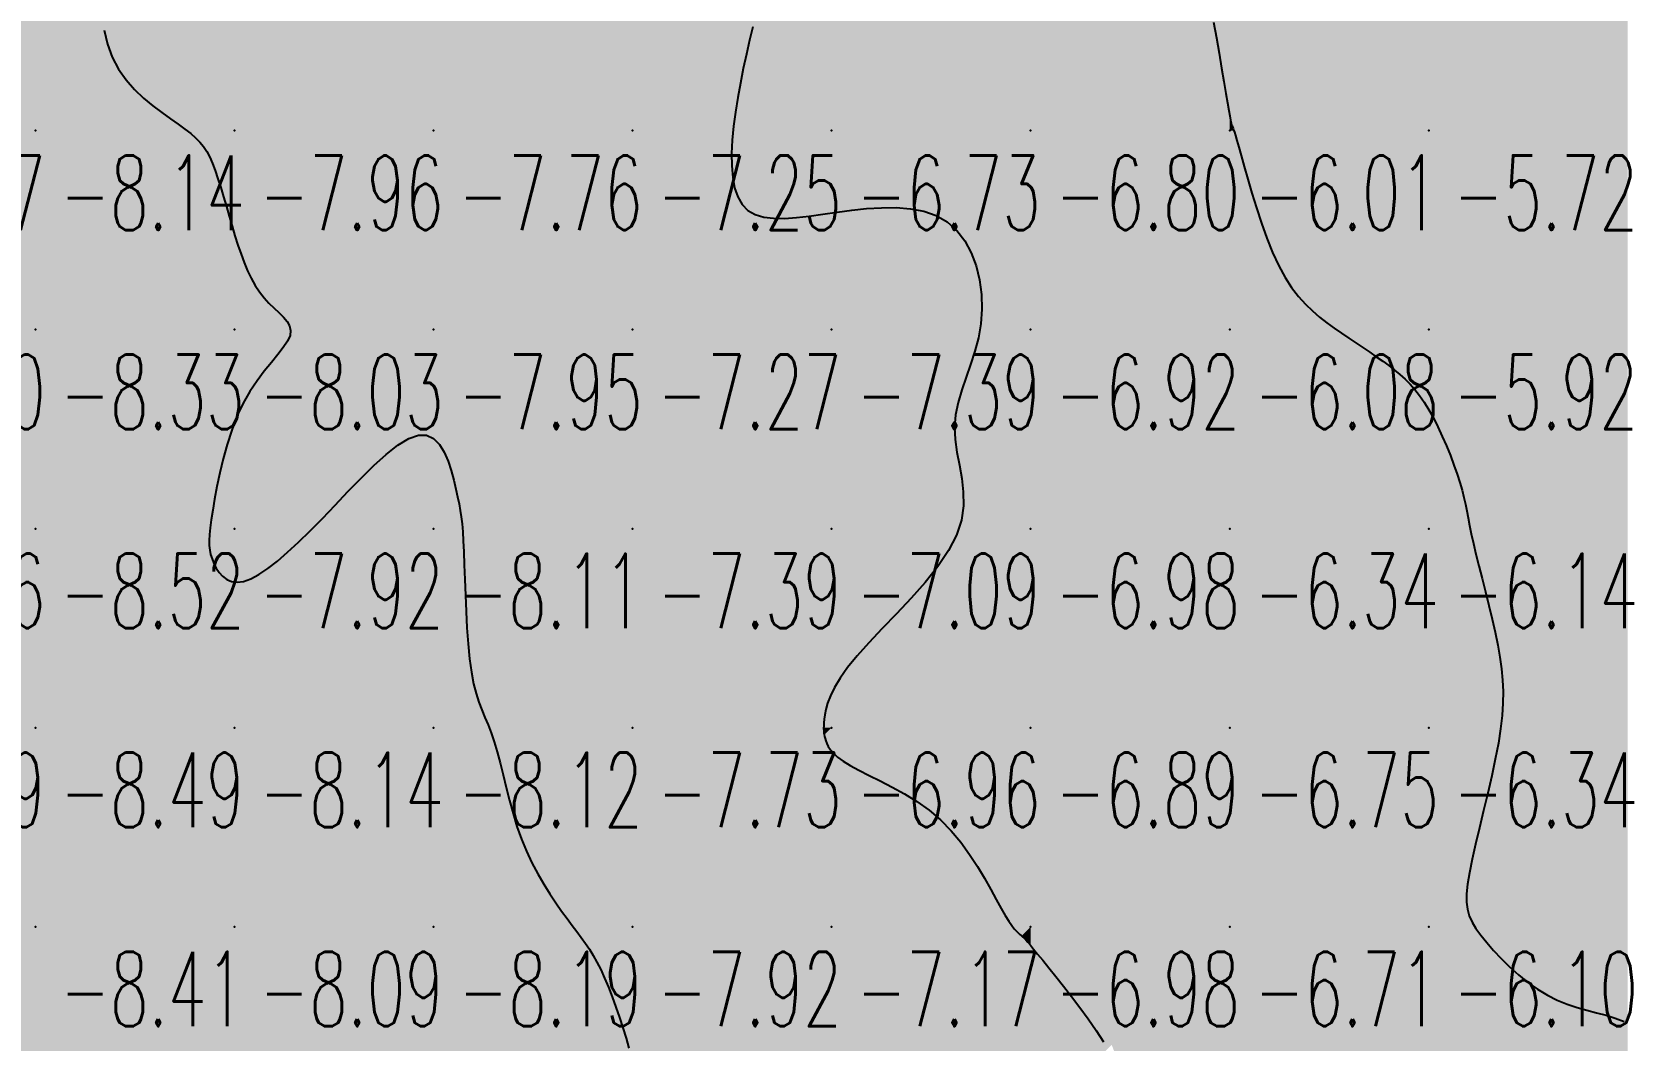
# Model space of a CAD drawing. Header units: millimetres. Extents: x 88261 to 90953, y 390274 to 392322.
# Drawn here: x 89830.1 to 89910.1, y 392011.5 to 392062.2 of the extents above; entities that cross this region are included whole.
import ezdxf
from ezdxf.enums import TextEntityAlignment as Align

# ---------------------------------------------------------------- set-up
doc = ezdxf.new("R2010")
doc.units = ezdxf.units.MM
doc.header["$LTSCALE"] = 25
for name, color, linetype in [('CN_03_00', 7, 'Continuous'), ('COTEAlt', 7, 'Continuous'), ('TN_COLORIAGE', 7, 'Continuous')]:
    doc.layers.add(name, color=color, linetype=linetype)
doc.styles.add('Simplex 1.0', font='Simplex.shx', dxfattribs={"width": 0.99, "height": 2.5})
doc.styles.get("Standard").update_dxf_attribs({"font": 'times.ttf'})

# ---------------------------------------------------------------- blocks, each defined once
blk = doc.blocks.new('COTE')
at = {"color": 0}
blk.add_point((0, 0), dxfattribs=at)
at = {"layer": 'COTEAlt'}
blk.add_attdef('ALT', text='', height=3.75, dxfattribs=at).set_placement((1.25, -1.25), align=Align.TOP_LEFT)

msp = doc.modelspace()

# ---------------------------------------------------------------- linework, layer by layer
at = {"layer": 'CN_03_00', "flags": 128}
for points, elevation in [([(89866.288, 392062.459), (89866.129, 392061.782), (89865.97, 392061.08), (89865.814, 392060.36), (89865.667, 392059.63), (89865.534, 392058.897), (89865.418, 392058.17), (89865.324, 392057.455), (89865.258, 392056.761), (89865.224, 392056.096), (89865.229, 392055.469), (89865.279, 392054.89), (89865.379, 392054.367), (89865.537, 392053.91), (89865.757, 392053.528), (89866.047, 392053.23), (89866.409, 392053.021), (89866.839, 392052.893), (89867.333, 392052.833), (89867.882, 392052.83), (89868.482, 392052.872), (89869.126, 392052.946), (89869.807, 392053.039), (89870.521, 392053.142), (89871.258, 392053.239), (89872.009, 392053.319), (89872.758, 392053.367), (89873.495, 392053.37), (89874.206, 392053.314), (89874.878, 392053.184), (89875.498, 392052.968), (89876.054, 392052.651), (89876.534, 392052.226), (89876.937, 392051.703), (89877.264, 392051.102), (89877.513, 392050.44), (89877.686, 392049.735), (89877.783, 392049.004), (89877.804, 392048.265), (89877.749, 392047.537), (89877.622, 392046.832), (89877.442, 392046.152), (89877.229, 392045.491), (89877.004, 392044.846), (89876.79, 392044.213), (89876.607, 392043.587), (89876.478, 392042.964), (89876.423, 392042.341), (89876.455, 392041.713), (89876.548, 392041.077), (89876.671, 392040.43), (89876.788, 392039.769), (89876.866, 392039.09), (89876.871, 392038.391), (89876.77, 392037.669), (89876.53, 392036.919), (89876.127, 392036.142), (89875.587, 392035.346), (89874.947, 392034.544), (89874.244, 392033.748), (89873.513, 392032.969), (89872.793, 392032.22), (89872.119, 392031.511), (89871.528, 392030.856), (89871.048, 392030.263), (89870.675, 392029.731), (89870.393, 392029.259), (89870.19, 392028.841), (89870.051, 392028.477), (89869.963, 392028.161), (89869.91, 392027.892), (89869.881, 392027.665), (89869.862, 392027.478), (89869.851, 392027.324), (89869.848, 392027.196), (89869.851, 392027.087), (89869.861, 392026.989), (89869.878, 392026.897), (89869.899, 392026.803), (89869.926, 392026.7), (89869.958, 392026.582), (89870.006, 392026.449), (89870.078, 392026.3), (89870.187, 392026.136), (89870.341, 392025.958), (89870.552, 392025.765), (89870.83, 392025.558), (89871.185, 392025.337), (89871.624, 392025.102), (89872.133, 392024.847), (89872.696, 392024.568), (89873.296, 392024.259), (89873.915, 392023.913), (89874.538, 392023.527), (89875.146, 392023.092), (89875.722, 392022.606), (89876.254, 392022.064), (89876.739, 392021.483), (89877.179, 392020.879), (89877.575, 392020.272), (89877.931, 392019.679), (89878.247, 392019.118), (89878.525, 392018.608), (89878.766, 392018.166), (89878.973, 392017.807), (89879.15, 392017.523), (89879.3, 392017.305), (89879.427, 392017.14), (89879.534, 392017.018), (89879.626, 392016.928), (89879.706, 392016.858), (89879.778, 392016.798), (89879.847, 392016.738), (89879.92, 392016.667), (89880.003, 392016.578), (89880.106, 392016.462), (89880.235, 392016.31), (89880.398, 392016.114), (89880.602, 392015.865), (89880.856, 392015.555), (89881.164, 392015.178), (89881.516, 392014.741), (89881.902, 392014.256), (89882.308, 392013.732), (89882.724, 392013.18), (89883.137, 392012.611), (89883.534, 392012.036), (89883.905, 392011.464)], -7), ([(89889.435, 392062.689), (89889.579, 392061.903), (89889.716, 392061.124), (89889.842, 392060.379), (89889.956, 392059.698), (89890.055, 392059.107), (89890.136, 392058.63), (89890.201, 392058.257), (89890.253, 392057.976), (89890.293, 392057.77), (89890.324, 392057.628), (89890.348, 392057.533), (89890.367, 392057.472), (89890.384, 392057.43), (89890.401, 392057.392), (89890.421, 392057.345), (89890.449, 392057.272), (89890.488, 392057.157), (89890.542, 392056.987), (89890.615, 392056.744), (89890.71, 392056.414), (89890.832, 392055.982), (89890.983, 392055.438), (89891.162, 392054.802), (89891.367, 392054.098), (89891.597, 392053.353), (89891.848, 392052.59), (89892.119, 392051.835), (89892.408, 392051.114), (89892.713, 392050.451), (89893.031, 392049.866), (89893.362, 392049.356), (89893.703, 392048.91), (89894.052, 392048.52), (89894.408, 392048.176), (89894.769, 392047.867), (89895.133, 392047.586), (89895.499, 392047.321), (89895.865, 392047.066), (89896.228, 392046.818), (89896.587, 392046.576), (89896.939, 392046.339), (89897.283, 392046.107), (89897.616, 392045.879), (89897.936, 392045.655), (89898.241, 392045.432), (89898.529, 392045.211), (89898.803, 392044.986), (89899.063, 392044.75), (89899.314, 392044.499), (89899.556, 392044.226), (89899.792, 392043.925), (89900.024, 392043.591), (89900.254, 392043.218), (89900.483, 392042.802), (89900.71, 392042.352), (89900.93, 392041.879), (89901.141, 392041.394), (89901.338, 392040.908), (89901.518, 392040.432), (89901.678, 392039.976), (89901.814, 392039.553), (89901.925, 392039.168), (89902.015, 392038.813), (89902.091, 392038.472), (89902.16, 392038.132), (89902.228, 392037.78), (89902.302, 392037.4), (89902.388, 392036.979), (89902.494, 392036.503), (89902.622, 392035.963), (89902.771, 392035.367), (89902.932, 392034.73), (89903.1, 392034.064), (89903.269, 392033.384), (89903.432, 392032.702), (89903.583, 392032.033), (89903.716, 392031.391), (89903.825, 392030.783), (89903.908, 392030.201), (89903.963, 392029.631), (89903.988, 392029.058), (89903.981, 392028.468), (89903.94, 392027.848), (89903.863, 392027.182), (89903.748, 392026.457), (89903.595, 392025.665), (89903.414, 392024.822), (89903.213, 392023.95), (89903.005, 392023.073), (89902.798, 392022.213), (89902.604, 392021.392), (89902.434, 392020.633), (89902.297, 392019.958), (89902.202, 392019.383), (89902.153, 392018.898), (89902.15, 392018.482), (89902.194, 392018.119), (89902.287, 392017.79), (89902.43, 392017.476), (89902.624, 392017.16), (89902.869, 392016.824), (89903.166, 392016.453), (89903.511, 392016.056), (89903.896, 392015.644), (89904.315, 392015.23), (89904.762, 392014.826), (89905.231, 392014.444), (89905.716, 392014.097), (89906.21, 392013.796), (89906.707, 392013.55), (89907.206, 392013.352), (89907.703, 392013.189), (89908.195, 392013.049), (89908.681, 392012.92), (89909.158, 392012.791), (89909.623, 392012.65), (89910.075, 392012.485)], -6), ([(89833.7, 392062.282), (89833.868, 392061.575), (89834.11, 392060.921), (89834.426, 392060.326), (89834.804, 392059.789), (89835.227, 392059.306), (89835.678, 392058.873), (89836.14, 392058.486), (89836.595, 392058.14), (89837.028, 392057.833), (89837.421, 392057.559), (89837.761, 392057.315), (89838.051, 392057.09), (89838.298, 392056.875), (89838.51, 392056.66), (89838.694, 392056.434), (89838.855, 392056.188), (89839.003, 392055.911), (89839.143, 392055.594), (89839.282, 392055.228), (89839.421, 392054.821), (89839.56, 392054.379), (89839.7, 392053.912), (89839.841, 392053.428), (89839.984, 392052.935), (89840.128, 392052.442), (89840.275, 392051.958), (89840.424, 392051.489), (89840.578, 392051.039), (89840.739, 392050.609), (89840.91, 392050.202), (89841.092, 392049.82), (89841.288, 392049.463), (89841.501, 392049.134), (89841.733, 392048.835), (89841.983, 392048.566), (89842.239, 392048.321), (89842.485, 392048.092), (89842.707, 392047.873), (89842.889, 392047.656), (89843.015, 392047.433), (89843.07, 392047.197), (89843.04, 392046.94), (89842.913, 392046.656), (89842.703, 392046.34), (89842.427, 392045.987), (89842.103, 392045.595), (89841.748, 392045.157), (89841.381, 392044.671), (89841.018, 392044.133), (89840.678, 392043.538), (89840.374, 392042.885), (89840.108, 392042.191), (89839.878, 392041.472), (89839.679, 392040.748), (89839.51, 392040.038), (89839.368, 392039.359), (89839.251, 392038.73), (89839.156, 392038.17), (89839.08, 392037.692), (89839.024, 392037.288), (89838.988, 392036.947), (89838.973, 392036.654), (89838.978, 392036.399), (89839.004, 392036.167), (89839.052, 392035.946), (89839.122, 392035.724), (89839.215, 392035.493), (89839.333, 392035.26), (89839.478, 392035.04), (89839.653, 392034.846), (89839.862, 392034.691), (89840.105, 392034.588), (89840.386, 392034.551), (89840.708, 392034.592), (89841.073, 392034.723), (89841.478, 392034.94), (89841.922, 392035.238), (89842.404, 392035.612), (89842.921, 392036.056), (89843.471, 392036.565), (89844.053, 392037.133), (89844.664, 392037.755), (89845.3, 392038.421), (89845.952, 392039.105), (89846.607, 392039.779), (89847.251, 392040.412), (89847.874, 392040.973), (89848.462, 392041.435), (89849.004, 392041.766), (89849.487, 392041.938), (89849.901, 392041.93), (89850.251, 392041.764), (89850.542, 392041.472), (89850.783, 392041.085), (89850.98, 392040.636), (89851.14, 392040.156), (89851.269, 392039.676), (89851.374, 392039.229), (89851.462, 392038.838), (89851.535, 392038.489), (89851.596, 392038.16), (89851.645, 392037.831), (89851.685, 392037.479), (89851.718, 392037.083), (89851.746, 392036.621), (89851.771, 392036.071), (89851.794, 392035.419), (89851.819, 392034.685), (89851.849, 392033.894), (89851.885, 392033.074), (89851.93, 392032.251), (89851.988, 392031.451), (89852.06, 392030.702), (89852.151, 392030.029), (89852.26, 392029.453), (89852.386, 392028.958), (89852.526, 392028.525), (89852.676, 392028.132), (89852.832, 392027.758), (89852.991, 392027.382), (89853.149, 392026.982), (89853.304, 392026.538), (89853.452, 392026.033), (89853.598, 392025.475), (89853.745, 392024.873), (89853.898, 392024.242), (89854.063, 392023.591), (89854.243, 392022.933), (89854.443, 392022.28), (89854.667, 392021.643), (89854.92, 392021.032), (89855.195, 392020.451), (89855.486, 392019.9), (89855.788, 392019.381), (89856.092, 392018.895), (89856.394, 392018.444), (89856.686, 392018.029), (89856.962, 392017.65), (89857.217, 392017.309), (89857.453, 392016.995), (89857.673, 392016.698), (89857.881, 392016.407), (89858.078, 392016.111), (89858.27, 392015.799), (89858.459, 392015.461), (89858.648, 392015.086), (89858.84, 392014.665), (89859.033, 392014.206), (89859.224, 392013.717), (89859.411, 392013.207), (89859.591, 392012.686), (89859.762, 392012.162), (89859.92, 392011.646), (89860.064, 392011.145)], -8)]:
    msp.add_lwpolyline(points, dxfattribs=dict(at, elevation=elevation))
at = {"layer": 'TN_COLORIAGE', "color": 171}
for points in [[(89820.249, 392057.239, -8.162), (89830.249, 392057.239, -8.162), (89830.249, 392067.239, -8.162)], [(89820.249, 392067.239, -8.162), (89820.249, 392057.239, -8.162), (89830.249, 392067.239, -8.162)], [(89830.249, 392067.239, -8), (89833.545, 392067.239, -8), (89830.249, 392057.239, -8), (89833.271, 392060.262, -8)], [(89833.271, 392060.262, -8.143), (89838.027, 392057.239, -8.143), (89830.249, 392057.239, -8.143)], [(89820.249, 392047.239, -8.143), (89830.249, 392047.239, -8.143), (89830.249, 392057.239, -8.143)], [(89820.249, 392057.239, -8.143), (89820.249, 392047.239, -8.143), (89830.249, 392057.239, -8.143)], [(89830.249, 392047.239, -8), (89839.146, 392056.136, -8), (89830.249, 392057.239, -8), (89838.027, 392057.239, -8)], [(89830.249, 392047.239, -8), (89839.146, 392056.136, -8), (89840.249, 392047.239, -8), (89840.249, 392051.778, -8)], [(89841.507, 392048.498, -8.034), (89840.249, 392051.778, -8.034), (89840.249, 392047.239, -8.034)], [(89841.507, 392048.498, -8.034), (89844.12, 392047.239, -8.034), (89840.249, 392047.239, -8.034)], [(89820.249, 392047.239, -8.329), (89820.249, 392037.239, -8.329), (89830.249, 392047.239, -8.329)], [(89820.249, 392037.239, -8.329), (89830.249, 392037.239, -8.329), (89830.249, 392047.239, -8.329)], [(89830.249, 392037.239, -8), (89838.951, 392037.239, -8), (89840.249, 392047.239, -8), (89840.249, 392044.187, -8)], [(89830.249, 392047.239, -8.034), (89830.249, 392037.239, -8.034), (89840.249, 392047.239, -8.034)], [(89840.249, 392044.187, -8.034), (89844.12, 392047.239, -8.034), (89840.249, 392047.239, -8.034)], [(89844.371, 392037.239, -8.11), (89850.249, 392043.961, -8.11), (89850.249, 392037.239, -8.11)], [(89851.553, 392038.544, -8.11), (89850.249, 392043.961, -8.11), (89850.249, 392037.239, -8.11)], [(89851.553, 392038.544, -8.11), (89851.784, 392037.239, -8.11), (89850.249, 392037.239, -8.11)], [(89820.249, 392027.239, -8.516), (89830.249, 392027.239, -8.516), (89830.249, 392037.239, -8.516)], [(89820.249, 392037.239, -8.516), (89820.249, 392027.239, -8.516), (89830.249, 392037.239, -8.516)], [(89830.249, 392037.239, -8), (89838.951, 392037.239, -8), (89830.249, 392027.239, -8), (89838.883, 392035.874, -8)], [(89840.249, 392027.239, -8.11), (89850.249, 392027.239, -8.11), (89850.249, 392037.239, -8.11)], [(89840.249, 392027.239, -8), (89840.249, 392033.61, -8), (89850.249, 392037.239, -8), (89844.371, 392037.239, -8)], [(89850.249, 392027.239, -8), (89851.934, 392028.924, -8), (89850.249, 392037.239, -8), (89851.784, 392037.239, -8)], [(89830.249, 392027.239, -8), (89838.883, 392035.874, -8), (89840.249, 392027.239, -8), (89840.249, 392033.61, -8)], [(89851.934, 392028.924, -8.123), (89853.384, 392027.239, -8.123), (89850.249, 392027.239, -8.123)], [(89820.249, 392024.692, -8.487), (89824.053, 392021.043, -8.487), (89820.249, 392027.239, -8.487), (89830.249, 392027.239, -8.487)], [(89824.053, 392021.043, -8.407), (89823.716, 392017.239, -8.407), (89830.249, 392027.239, -8.407), (89830.249, 392017.239, -8.407)], [(89830.249, 392027.239, -8.135), (89830.249, 392017.239, -8.135), (89840.249, 392027.239, -8.135)], [(89830.249, 392017.239, -8.135), (89840.249, 392017.239, -8.135), (89840.249, 392027.239, -8.135)], [(89840.249, 392027.239, -8.123), (89840.249, 392017.239, -8.123), (89850.249, 392027.239, -8.123)], [(89840.249, 392017.239, -8.123), (89850.249, 392017.239, -8.123), (89850.249, 392027.239, -8.123)], [(89850.249, 392017.239, -8), (89854.355, 392021.345, -8), (89850.249, 392027.239, -8), (89853.384, 392027.239, -8)], [(89854.355, 392021.345, -8.187), (89857.203, 392017.239, -8.187), (89850.249, 392017.239, -8.187)], [(89823.716, 392017.239, -8.407), (89824.786, 392011.777, -8.407), (89830.249, 392017.239, -8.407)], [(89825.845, 392007.239, -8.407), (89824.786, 392011.777, -8.407), (89830.249, 392007.239, -8.407), (89830.249, 392017.239, -8.407)], [(89830.249, 392007.239, -8.094), (89840.249, 392007.239, -8.094), (89840.249, 392017.239, -8.094)], [(89830.249, 392017.239, -8.094), (89830.249, 392007.239, -8.094), (89840.249, 392017.239, -8.094)], [(89840.249, 392017.239, -8.187), (89840.249, 392007.239, -8.187), (89850.249, 392017.239, -8.187)], [(89840.249, 392007.239, -8.187), (89850.249, 392007.239, -8.187), (89850.249, 392017.239, -8.187)], [(89850.249, 392007.239, -8), (89858.609, 392015.6, -8), (89850.249, 392017.239, -8), (89857.203, 392017.239, -8)], [(89850.249, 392007.239, -8), (89858.609, 392015.6, -8), (89860.249, 392007.239, -8), (89860.249, 392010.876, -8)]]:
    msp.add_solid(points, dxfattribs=at)
at = {"layer": 'TN_COLORIAGE', "color": 161}
for points in [[(89838.027, 392057.239, -7.671), (89833.271, 392060.262, -7.671), (89840.249, 392057.239, -7.671), (89840.249, 392067.239, -7.671)], [(89833.271, 392060.262, -7.671), (89833.545, 392067.239, -7.671), (89840.249, 392067.239, -7.671)], [(89840.249, 392067.239, -7.334), (89840.249, 392057.239, -7.334), (89850.249, 392067.239, -7.334)], [(89840.249, 392057.239, -7.334), (89850.249, 392057.239, -7.334), (89850.249, 392067.239, -7.334)], [(89850.249, 392057.239, -7.372), (89860.249, 392057.239, -7.372), (89860.249, 392067.239, -7.372)], [(89850.249, 392067.239, -7.372), (89850.249, 392057.239, -7.372), (89860.249, 392067.239, -7.372)], [(89860.249, 392067.239, -7), (89867.443, 392067.239, -7), (89860.249, 392057.239, -7), (89866.544, 392063.534, -7)], [(89865.038, 392057.239, -7.246), (89866.544, 392063.534, -7.246), (89860.249, 392057.239, -7.246)], [(89838.027, 392057.239, -7.959), (89839.146, 392056.136, -7.959), (89840.249, 392057.239, -7.959)], [(89840.249, 392051.778, -7.959), (89839.146, 392056.136, -7.959), (89840.249, 392057.239, -7.959)], [(89840.249, 392051.778, -7.765), (89841.507, 392048.498, -7.765), (89840.249, 392057.239, -7.765), (89850.249, 392057.239, -7.765)], [(89844.12, 392047.239, -7.765), (89841.507, 392048.498, -7.765), (89850.249, 392047.239, -7.765), (89850.249, 392057.239, -7.765)], [(89850.249, 392057.239, -7.246), (89850.249, 392047.239, -7.246), (89860.249, 392057.239, -7.246)], [(89850.249, 392047.239, -7.246), (89860.249, 392047.239, -7.246), (89860.249, 392057.239, -7.246)], [(89860.249, 392047.239, -7), (89865.248, 392052.239, -7), (89860.249, 392057.239, -7), (89865.038, 392057.239, -7)], [(89876.881, 392053.871, -7.393), (89878.553, 392047.239, -7.393), (89870.249, 392047.239, -7.393)], [(89870.249, 392053.185, -7.393), (89876.881, 392053.871, -7.393), (89870.249, 392047.239, -7.393)], [(89870.249, 392047.239, -7), (89870.249, 392053.185, -7), (89860.249, 392047.239, -7), (89865.248, 392052.239, -7)], [(89850.249, 392043.961, -7.923), (89844.371, 392037.239, -7.923), (89850.249, 392047.239, -7.923), (89840.249, 392037.239, -7.923)], [(89844.12, 392047.239, -7.923), (89840.249, 392044.187, -7.923), (89850.249, 392047.239, -7.923), (89840.249, 392037.239, -7.923)], [(89850.249, 392043.961, -7.268), (89851.553, 392038.544, -7.268), (89850.249, 392047.239, -7.268), (89860.249, 392047.239, -7.268)], [(89851.784, 392037.239, -7.268), (89851.553, 392038.544, -7.268), (89860.249, 392037.239, -7.268), (89860.249, 392047.239, -7.268)], [(89860.249, 392037.239, -7.393), (89870.249, 392037.239, -7.393), (89870.249, 392047.239, -7.393)], [(89860.249, 392047.239, -7.393), (89860.249, 392037.239, -7.393), (89870.249, 392047.239, -7.393)], [(89870.249, 392047.239, -7), (89878.553, 392047.239, -7), (89870.249, 392037.239, -7), (89875.401, 392042.391, -7)], [(89840.249, 392044.187, -7.923), (89838.951, 392037.239, -7.923), (89840.249, 392037.239, -7.923)], [(89875.401, 392042.391, -7.085), (89878.382, 392037.239, -7.085), (89870.249, 392037.239, -7.085)], [(89840.249, 392033.61, -7.923), (89838.883, 392035.874, -7.923), (89840.249, 392037.239, -7.923)], [(89838.883, 392035.874, -7.923), (89838.951, 392037.239, -7.923), (89840.249, 392037.239, -7.923)], [(89844.371, 392037.239, -7.923), (89840.249, 392033.61, -7.923), (89840.249, 392037.239, -7.923)], [(89851.784, 392037.239, -7.395), (89851.934, 392028.924, -7.395), (89860.249, 392037.239, -7.395)], [(89853.384, 392027.239, -7.395), (89851.934, 392028.924, -7.395), (89860.249, 392027.239, -7.395), (89860.249, 392037.239, -7.395)], [(89860.249, 392037.239, -7.085), (89860.249, 392027.239, -7.085), (89870.249, 392037.239, -7.085)], [(89860.249, 392027.239, -7), (89869.789, 392027.239, -7), (89870.249, 392037.239, -7), (89870.249, 392030.164, -7)], [(89870.249, 392030.164, -7.085), (89878.382, 392037.239, -7.085), (89870.249, 392037.239, -7.085)], [(89853.384, 392027.239, -7.731), (89854.355, 392021.345, -7.731), (89860.249, 392027.239, -7.731)], [(89857.203, 392017.239, -7.731), (89854.355, 392021.345, -7.731), (89860.249, 392017.239, -7.731), (89860.249, 392027.239, -7.731)], [(89860.249, 392017.239, -7), (89869.879, 392026.87, -7), (89860.249, 392027.239, -7), (89869.789, 392027.239, -7)], [(89860.249, 392017.239, -7), (89869.879, 392026.87, -7), (89870.249, 392017.239, -7), (89870.249, 392025.481, -7)], [(89876.237, 392023.228, -7.165), (89870.249, 392025.481, -7.165), (89870.249, 392017.239, -7.165)], [(89876.237, 392023.228, -7.165), (89879.134, 392017.239, -7.165), (89870.249, 392017.239, -7.165)], [(89857.203, 392017.239, -7.918), (89858.609, 392015.6, -7.918), (89860.249, 392017.239, -7.918)], [(89860.249, 392010.876, -7.918), (89858.609, 392015.6, -7.918), (89860.249, 392017.239, -7.918)], [(89860.249, 392010.876, -7.165), (89860.78, 392007.771, -7.165), (89860.249, 392017.239, -7.165), (89870.249, 392017.239, -7.165)], [(89861.053, 392007.239, -7.165), (89860.78, 392007.771, -7.165), (89870.249, 392007.239, -7.165), (89870.249, 392017.239, -7.165)], [(89870.249, 392007.239, -7), (89879.822, 392016.812, -7), (89870.249, 392017.239, -7), (89879.134, 392017.239, -7)], [(89870.249, 392007.239, -7), (89879.822, 392016.812, -7), (89880.249, 392007.239, -7), (89880.249, 392016.302, -7)], [(89884.32, 392011.311, -7.2), (89880.249, 392016.302, -7.2), (89880.249, 392007.239, -7.2)]]:
    msp.add_solid(points, dxfattribs=at)
at = {"layer": 'TN_COLORIAGE', "color": 151}
for points in [[(89866.544, 392063.534, -6.732), (89865.038, 392057.239, -6.732), (89870.249, 392067.239, -6.732), (89870.249, 392057.239, -6.732)], [(89870.249, 392057.239, -6.385), (89880.249, 392057.239, -6.385), (89880.249, 392067.239, -6.385)], [(89870.249, 392067.239, -6.385), (89870.249, 392057.239, -6.385), (89880.249, 392067.239, -6.385)], [(89880.249, 392057.239, -6), (89888.948, 392065.938, -6), (89880.249, 392067.239, -6), (89887.877, 392067.239, -6)], [(89880.249, 392057.239, -6), (89888.948, 392065.938, -6), (89890.249, 392057.239, -6), (89890.249, 392057.832, -6)], [(89890.386, 392057.376, -6.008), (89890.249, 392057.832, -6.008), (89890.249, 392057.239, -6.008)], [(89865.038, 392057.239, -6.732), (89865.248, 392052.239, -6.732), (89870.249, 392057.239, -6.732)], [(89865.248, 392052.239, -6.732), (89870.249, 392053.185, -6.732), (89870.249, 392057.239, -6.732)], [(89876.881, 392053.871, -6.732), (89870.249, 392053.185, -6.732), (89880.249, 392057.239, -6.732), (89870.249, 392057.239, -6.732)], [(89878.553, 392047.239, -6.8), (89876.881, 392053.871, -6.8), (89880.249, 392047.239, -6.8), (89880.249, 392057.239, -6.8)], [(89880.249, 392047.239, -6.008), (89890.249, 392047.239, -6.008), (89890.249, 392057.239, -6.008)], [(89880.249, 392057.239, -6.008), (89880.249, 392047.239, -6.008), (89890.249, 392057.239, -6.008)], [(89890.386, 392057.376, -6.008), (89890.51, 392057.239, -6.008), (89890.249, 392057.239, -6.008)], [(89890.249, 392047.239, -6), (89892.566, 392049.557, -6), (89890.249, 392057.239, -6), (89890.51, 392057.239, -6)], [(89892.566, 392049.557, -6.085), (89895.501, 392047.239, -6.085), (89890.249, 392047.239, -6.085)], [(89878.382, 392037.239, -6.92), (89875.401, 392042.391, -6.92), (89880.249, 392037.239, -6.92), (89880.249, 392047.239, -6.92)], [(89875.401, 392042.391, -6.92), (89878.553, 392047.239, -6.92), (89880.249, 392047.239, -6.92)], [(89880.249, 392047.239, -6.085), (89880.249, 392037.239, -6.085), (89890.249, 392047.239, -6.085)], [(89880.249, 392037.239, -6.085), (89890.249, 392037.239, -6.085), (89890.249, 392047.239, -6.085)], [(89890.249, 392037.239, -6), (89898.423, 392045.414, -6), (89890.249, 392047.239, -6), (89895.501, 392047.239, -6)], [(89890.249, 392037.239, -6), (89898.423, 392045.414, -6), (89900.249, 392037.239, -6), (89900.249, 392043.7, -6)], [(89902.104, 392039.095, -6.14), (89900.249, 392043.7, -6.14), (89900.249, 392037.239, -6.14)], [(89902.104, 392039.095, -6.14), (89902.22, 392037.239, -6.14), (89900.249, 392037.239, -6.14)], [(89878.382, 392037.239, -6.965), (89870.249, 392030.164, -6.965), (89880.249, 392037.239, -6.965), (89870.249, 392027.239, -6.965)], [(89870.249, 392027.239, -6.98), (89880.249, 392027.239, -6.98), (89880.249, 392037.239, -6.98)], [(89880.249, 392037.239, -6.343), (89880.249, 392027.239, -6.343), (89890.249, 392037.239, -6.343)], [(89880.249, 392027.239, -6.343), (89890.249, 392027.239, -6.343), (89890.249, 392037.239, -6.343)], [(89890.249, 392037.239, -6.14), (89890.249, 392027.239, -6.14), (89900.249, 392037.239, -6.14)], [(89890.249, 392027.239, -6.14), (89900.249, 392027.239, -6.14), (89900.249, 392037.239, -6.14)], [(89900.249, 392027.239, -6), (89903.976, 392030.966, -6), (89900.249, 392037.239, -6), (89902.22, 392037.239, -6)], [(89903.976, 392030.966, -6.339), (89904.171, 392027.239, -6.339), (89900.249, 392027.239, -6.339)], [(89870.249, 392030.164, -6.965), (89869.789, 392027.239, -6.965), (89870.249, 392027.239, -6.965)], [(89869.789, 392027.239, -6.965), (89869.879, 392026.87, -6.965), (89870.249, 392027.239, -6.965)], [(89870.249, 392025.481, -6.965), (89869.879, 392026.87, -6.965), (89870.249, 392027.239, -6.965)], [(89870.249, 392025.481, -6.889), (89876.237, 392023.228, -6.889), (89870.249, 392027.239, -6.889), (89880.249, 392027.239, -6.889)], [(89879.134, 392017.239, -6.889), (89876.237, 392023.228, -6.889), (89880.249, 392017.239, -6.889), (89880.249, 392027.239, -6.889)], [(89880.249, 392027.239, -6.753), (89880.249, 392017.239, -6.753), (89890.249, 392027.239, -6.753)], [(89880.249, 392017.239, -6.753), (89890.249, 392017.239, -6.753), (89890.249, 392027.239, -6.753)], [(89890.249, 392027.239, -6.339), (89890.249, 392017.239, -6.339), (89900.249, 392027.239, -6.339)], [(89890.249, 392017.239, -6.339), (89900.249, 392017.239, -6.339), (89900.249, 392027.239, -6.339)], [(89900.249, 392027.239, -6), (89904.171, 392027.239, -6), (89900.249, 392017.239, -6), (89901.827, 392018.817, -6)], [(89901.827, 392018.817, -6.098), (89902.303, 392017.239, -6.098), (89900.249, 392017.239, -6.098)], [(89879.134, 392017.239, -6.979), (89879.822, 392016.812, -6.979), (89880.249, 392017.239, -6.979)], [(89880.249, 392016.302, -6.979), (89879.822, 392016.812, -6.979), (89880.249, 392017.239, -6.979)], [(89880.249, 392016.302, -6.708), (89884.32, 392011.311, -6.708), (89880.249, 392017.239, -6.708), (89890.249, 392017.239, -6.708)], [(89885.899, 392007.239, -6.708), (89884.32, 392011.311, -6.708), (89890.249, 392007.239, -6.708), (89890.249, 392017.239, -6.708)], [(89890.249, 392017.239, -6.098), (89890.249, 392007.239, -6.098), (89900.249, 392017.239, -6.098)], [(89890.249, 392007.239, -6.098), (89900.249, 392007.239, -6.098), (89900.249, 392017.239, -6.098)], [(89900.249, 392007.239, -6), (89906.177, 392013.167, -6), (89900.249, 392017.239, -6), (89902.303, 392017.239, -6)], [(89900.249, 392007.239, -6), (89906.177, 392013.167, -6), (89910.249, 392007.239, -6), (89910.249, 392012.868, -6)]]:
    msp.add_solid(points, dxfattribs=at)
at = {"layer": 'TN_COLORIAGE', "color": 141}
for points in [[(89890.249, 392057.832, -5.88), (89888.948, 392065.938, -5.88), (89890.249, 392067.239, -5.88)], [(89890.249, 392057.832, -5.457), (89890.386, 392057.376, -5.457), (89890.249, 392067.239, -5.457), (89900.249, 392067.239, -5.457)], [(89890.51, 392057.239, -5.457), (89890.386, 392057.376, -5.457), (89900.249, 392057.239, -5.457), (89900.249, 392067.239, -5.457)], [(89900.249, 392057.239, -5.018), (89910.249, 392057.239, -5.018), (89910.249, 392067.239, -5.018)], [(89900.249, 392067.239, -5.018), (89900.249, 392057.239, -5.018), (89910.249, 392067.239, -5.018)], [(89890.51, 392057.239, -5.719), (89892.566, 392049.557, -5.719), (89900.249, 392057.239, -5.719)], [(89895.501, 392047.239, -5.719), (89892.566, 392049.557, -5.719), (89900.249, 392047.239, -5.719), (89900.249, 392057.239, -5.719)], [(89900.249, 392047.239, -5.568), (89910.249, 392047.239, -5.568), (89910.249, 392057.239, -5.568)], [(89900.249, 392057.239, -5.568), (89900.249, 392047.239, -5.568), (89910.249, 392057.239, -5.568)], [(89895.501, 392047.239, -5.923), (89898.423, 392045.414, -5.923), (89900.249, 392047.239, -5.923)], [(89900.249, 392043.7, -5.923), (89898.423, 392045.414, -5.923), (89900.249, 392047.239, -5.923)], [(89900.249, 392043.7, -5.385), (89902.104, 392039.095, -5.385), (89900.249, 392047.239, -5.385), (89910.249, 392047.239, -5.385)], [(89902.22, 392037.239, -5.385), (89902.104, 392039.095, -5.385), (89910.249, 392037.239, -5.385), (89910.249, 392047.239, -5.385)], [(89902.22, 392037.239, -5.43), (89903.976, 392030.966, -5.43), (89910.249, 392037.239, -5.43)], [(89904.171, 392027.239, -5.43), (89903.976, 392030.966, -5.43), (89910.249, 392027.239, -5.43), (89910.249, 392037.239, -5.43)], [(89901.827, 392018.817, -5.475), (89904.171, 392027.239, -5.475), (89910.249, 392027.239, -5.475)], [(89902.303, 392017.239, -5.475), (89901.827, 392018.817, -5.475), (89910.249, 392017.239, -5.475), (89910.249, 392027.239, -5.475)], [(89902.303, 392017.239, -5.62), (89906.177, 392013.167, -5.62), (89910.249, 392017.239, -5.62)], [(89910.249, 392012.868, -5.62), (89906.177, 392013.167, -5.62), (89910.249, 392017.239, -5.62)]]:
    msp.add_solid(points, dxfattribs=at)

# ---------------------------------------------------------------- block references
at = {"layer": 'COTEAlt'}
ref = msp.add_blockref('COTE', (89820.249, 392057.239), dxfattribs=at)
ref.add_attrib('ALT', '-8.47', dxfattribs={"height": 3.75, "style": 'Simplex 1.0', "width": 0.6}).set_placement((89821.499, 392055.989), align=Align.TOP_LEFT)
ref = msp.add_blockref('COTE', (89830.249, 392057.239), dxfattribs=at)
ref.add_attrib('ALT', '-8.14', dxfattribs={"height": 3.75, "style": 'Simplex 1.0', "width": 0.6}).set_placement((89831.499, 392055.989), align=Align.TOP_LEFT)
ref = msp.add_blockref('COTE', (89840.249, 392057.239), dxfattribs=at)
ref.add_attrib('ALT', '-7.96', dxfattribs={"height": 3.75, "style": 'Simplex 1.0', "width": 0.6}).set_placement((89841.499, 392055.989), align=Align.TOP_LEFT)
ref = msp.add_blockref('COTE', (89850.249, 392057.239), dxfattribs=at)
ref.add_attrib('ALT', '-7.76', dxfattribs={"height": 3.75, "style": 'Simplex 1.0', "width": 0.6}).set_placement((89851.499, 392055.989), align=Align.TOP_LEFT)
ref = msp.add_blockref('COTE', (89860.249, 392057.239), dxfattribs=at)
ref.add_attrib('ALT', '-7.25', dxfattribs={"height": 3.75, "style": 'Simplex 1.0', "width": 0.6}).set_placement((89861.499, 392055.989), align=Align.TOP_LEFT)
ref = msp.add_blockref('COTE', (89870.249, 392057.239), dxfattribs=at)
ref.add_attrib('ALT', '-6.73', dxfattribs={"height": 3.75, "style": 'Simplex 1.0', "width": 0.6}).set_placement((89871.499, 392055.989), align=Align.TOP_LEFT)
ref = msp.add_blockref('COTE', (89880.249, 392057.239), dxfattribs=at)
ref.add_attrib('ALT', '-6.80', dxfattribs={"height": 3.75, "style": 'Simplex 1.0', "width": 0.6}).set_placement((89881.499, 392055.989), align=Align.TOP_LEFT)
ref = msp.add_blockref('COTE', (89890.249, 392057.239), dxfattribs=at)
ref.add_attrib('ALT', '-6.01', dxfattribs={"height": 3.75, "style": 'Simplex 1.0', "width": 0.6}).set_placement((89891.499, 392055.989), align=Align.TOP_LEFT)
ref = msp.add_blockref('COTE', (89900.249, 392057.239), dxfattribs=at)
ref.add_attrib('ALT', '-5.72', dxfattribs={"height": 3.75, "style": 'Simplex 1.0', "width": 0.6}).set_placement((89901.499, 392055.989), align=Align.TOP_LEFT)
ref = msp.add_blockref('COTE', (89820.249, 392047.239), dxfattribs=at)
ref.add_attrib('ALT', '-8.80', dxfattribs={"height": 3.75, "style": 'Simplex 1.0', "width": 0.6}).set_placement((89821.499, 392045.989), align=Align.TOP_LEFT)
ref = msp.add_blockref('COTE', (89830.249, 392047.239), dxfattribs=at)
ref.add_attrib('ALT', '-8.33', dxfattribs={"height": 3.75, "style": 'Simplex 1.0', "width": 0.6}).set_placement((89831.499, 392045.989), align=Align.TOP_LEFT)
ref = msp.add_blockref('COTE', (89840.249, 392047.239), dxfattribs=at)
ref.add_attrib('ALT', '-8.03', dxfattribs={"height": 3.75, "style": 'Simplex 1.0', "width": 0.6}).set_placement((89841.499, 392045.989), align=Align.TOP_LEFT)
ref = msp.add_blockref('COTE', (89850.249, 392047.239), dxfattribs=at)
ref.add_attrib('ALT', '-7.95', dxfattribs={"height": 3.75, "style": 'Simplex 1.0', "width": 0.6}).set_placement((89851.499, 392045.989), align=Align.TOP_LEFT)
ref = msp.add_blockref('COTE', (89860.249, 392047.239), dxfattribs=at)
ref.add_attrib('ALT', '-7.27', dxfattribs={"height": 3.75, "style": 'Simplex 1.0', "width": 0.6}).set_placement((89861.499, 392045.989), align=Align.TOP_LEFT)
ref = msp.add_blockref('COTE', (89870.249, 392047.239), dxfattribs=at)
ref.add_attrib('ALT', '-7.39', dxfattribs={"height": 3.75, "style": 'Simplex 1.0', "width": 0.6}).set_placement((89871.499, 392045.989), align=Align.TOP_LEFT)
ref = msp.add_blockref('COTE', (89880.249, 392047.239), dxfattribs=at)
ref.add_attrib('ALT', '-6.92', dxfattribs={"height": 3.75, "style": 'Simplex 1.0', "width": 0.6}).set_placement((89881.499, 392045.989), align=Align.TOP_LEFT)
ref = msp.add_blockref('COTE', (89890.249, 392047.239), dxfattribs=at)
ref.add_attrib('ALT', '-6.08', dxfattribs={"height": 3.75, "style": 'Simplex 1.0', "width": 0.6}).set_placement((89891.499, 392045.989), align=Align.TOP_LEFT)
ref = msp.add_blockref('COTE', (89900.249, 392047.239), dxfattribs=at)
ref.add_attrib('ALT', '-5.92', dxfattribs={"height": 3.75, "style": 'Simplex 1.0', "width": 0.6}).set_placement((89901.499, 392045.989), align=Align.TOP_LEFT)
ref = msp.add_blockref('COTE', (89820.249, 392037.239), dxfattribs=at)
ref.add_attrib('ALT', '-8.76', dxfattribs={"height": 3.75, "style": 'Simplex 1.0', "width": 0.6}).set_placement((89821.499, 392035.989), align=Align.TOP_LEFT)
ref = msp.add_blockref('COTE', (89830.249, 392037.239), dxfattribs=at)
ref.add_attrib('ALT', '-8.52', dxfattribs={"height": 3.75, "style": 'Simplex 1.0', "width": 0.6}).set_placement((89831.499, 392035.989), align=Align.TOP_LEFT)
ref = msp.add_blockref('COTE', (89840.249, 392037.239), dxfattribs=at)
ref.add_attrib('ALT', '-7.92', dxfattribs={"height": 3.75, "style": 'Simplex 1.0', "width": 0.6}).set_placement((89841.499, 392035.989), align=Align.TOP_LEFT)
ref = msp.add_blockref('COTE', (89850.249, 392037.239), dxfattribs=at)
ref.add_attrib('ALT', '-8.11', dxfattribs={"height": 3.75, "style": 'Simplex 1.0', "width": 0.6}).set_placement((89851.499, 392035.989), align=Align.TOP_LEFT)
ref = msp.add_blockref('COTE', (89860.249, 392037.239), dxfattribs=at)
ref.add_attrib('ALT', '-7.39', dxfattribs={"height": 3.75, "style": 'Simplex 1.0', "width": 0.6}).set_placement((89861.499, 392035.989), align=Align.TOP_LEFT)
ref = msp.add_blockref('COTE', (89870.249, 392037.239), dxfattribs=at)
ref.add_attrib('ALT', '-7.09', dxfattribs={"height": 3.75, "style": 'Simplex 1.0', "width": 0.6}).set_placement((89871.499, 392035.989), align=Align.TOP_LEFT)
ref = msp.add_blockref('COTE', (89880.249, 392037.239), dxfattribs=at)
ref.add_attrib('ALT', '-6.98', dxfattribs={"height": 3.75, "style": 'Simplex 1.0', "width": 0.6}).set_placement((89881.499, 392035.989), align=Align.TOP_LEFT)
ref = msp.add_blockref('COTE', (89890.249, 392037.239), dxfattribs=at)
ref.add_attrib('ALT', '-6.34', dxfattribs={"height": 3.75, "style": 'Simplex 1.0', "width": 0.6}).set_placement((89891.499, 392035.989), align=Align.TOP_LEFT)
ref = msp.add_blockref('COTE', (89900.249, 392037.239), dxfattribs=at)
ref.add_attrib('ALT', '-6.14', dxfattribs={"height": 3.75, "style": 'Simplex 1.0', "width": 0.6}).set_placement((89901.499, 392035.989), align=Align.TOP_LEFT)
ref = msp.add_blockref('COTE', (89820.249, 392027.239), dxfattribs=at)
ref.add_attrib('ALT', '-8.89', dxfattribs={"height": 3.75, "style": 'Simplex 1.0', "width": 0.6}).set_placement((89821.499, 392025.989), align=Align.TOP_LEFT)
ref = msp.add_blockref('COTE', (89830.249, 392027.239), dxfattribs=at)
ref.add_attrib('ALT', '-8.49', dxfattribs={"height": 3.75, "style": 'Simplex 1.0', "width": 0.6}).set_placement((89831.499, 392025.989), align=Align.TOP_LEFT)
ref = msp.add_blockref('COTE', (89840.249, 392027.239), dxfattribs=at)
ref.add_attrib('ALT', '-8.14', dxfattribs={"height": 3.75, "style": 'Simplex 1.0', "width": 0.6}).set_placement((89841.499, 392025.989), align=Align.TOP_LEFT)
ref = msp.add_blockref('COTE', (89850.249, 392027.239), dxfattribs=at)
ref.add_attrib('ALT', '-8.12', dxfattribs={"height": 3.75, "style": 'Simplex 1.0', "width": 0.6}).set_placement((89851.499, 392025.989), align=Align.TOP_LEFT)
ref = msp.add_blockref('COTE', (89860.249, 392027.239), dxfattribs=at)
ref.add_attrib('ALT', '-7.73', dxfattribs={"height": 3.75, "style": 'Simplex 1.0', "width": 0.6}).set_placement((89861.499, 392025.989), align=Align.TOP_LEFT)
ref = msp.add_blockref('COTE', (89870.249, 392027.239), dxfattribs=at)
ref.add_attrib('ALT', '-6.96', dxfattribs={"height": 3.75, "style": 'Simplex 1.0', "width": 0.6}).set_placement((89871.499, 392025.989), align=Align.TOP_LEFT)
ref = msp.add_blockref('COTE', (89880.249, 392027.239), dxfattribs=at)
ref.add_attrib('ALT', '-6.89', dxfattribs={"height": 3.75, "style": 'Simplex 1.0', "width": 0.6}).set_placement((89881.499, 392025.989), align=Align.TOP_LEFT)
ref = msp.add_blockref('COTE', (89890.249, 392027.239), dxfattribs=at)
ref.add_attrib('ALT', '-6.75', dxfattribs={"height": 3.75, "style": 'Simplex 1.0', "width": 0.6}).set_placement((89891.499, 392025.989), align=Align.TOP_LEFT)
ref = msp.add_blockref('COTE', (89900.249, 392027.239), dxfattribs=at)
ref.add_attrib('ALT', '-6.34', dxfattribs={"height": 3.75, "style": 'Simplex 1.0', "width": 0.6}).set_placement((89901.499, 392025.989), align=Align.TOP_LEFT)
ref = msp.add_blockref('COTE', (89830.249, 392017.239), dxfattribs=at)
ref.add_attrib('ALT', '-8.41', dxfattribs={"height": 3.75, "style": 'Simplex 1.0', "width": 0.6}).set_placement((89831.499, 392015.989), align=Align.TOP_LEFT)
ref = msp.add_blockref('COTE', (89840.249, 392017.239), dxfattribs=at)
ref.add_attrib('ALT', '-8.09', dxfattribs={"height": 3.75, "style": 'Simplex 1.0', "width": 0.6}).set_placement((89841.499, 392015.989), align=Align.TOP_LEFT)
ref = msp.add_blockref('COTE', (89850.249, 392017.239), dxfattribs=at)
ref.add_attrib('ALT', '-8.19', dxfattribs={"height": 3.75, "style": 'Simplex 1.0', "width": 0.6}).set_placement((89851.499, 392015.989), align=Align.TOP_LEFT)
ref = msp.add_blockref('COTE', (89860.249, 392017.239), dxfattribs=at)
ref.add_attrib('ALT', '-7.92', dxfattribs={"height": 3.75, "style": 'Simplex 1.0', "width": 0.6}).set_placement((89861.499, 392015.989), align=Align.TOP_LEFT)
ref = msp.add_blockref('COTE', (89870.249, 392017.239), dxfattribs=at)
ref.add_attrib('ALT', '-7.17', dxfattribs={"height": 3.75, "style": 'Simplex 1.0', "width": 0.6}).set_placement((89871.499, 392015.989), align=Align.TOP_LEFT)
ref = msp.add_blockref('COTE', (89880.249, 392017.239), dxfattribs=at)
ref.add_attrib('ALT', '-6.98', dxfattribs={"height": 3.75, "style": 'Simplex 1.0', "width": 0.6}).set_placement((89881.499, 392015.989), align=Align.TOP_LEFT)
ref = msp.add_blockref('COTE', (89890.249, 392017.239), dxfattribs=at)
ref.add_attrib('ALT', '-6.71', dxfattribs={"height": 3.75, "style": 'Simplex 1.0', "width": 0.6}).set_placement((89891.499, 392015.989), align=Align.TOP_LEFT)
ref = msp.add_blockref('COTE', (89900.249, 392017.239), dxfattribs=at)
ref.add_attrib('ALT', '-6.10', dxfattribs={"height": 3.75, "style": 'Simplex 1.0', "width": 0.6}).set_placement((89901.499, 392015.989), align=Align.TOP_LEFT)

doc.saveas('drawing.dxf')
